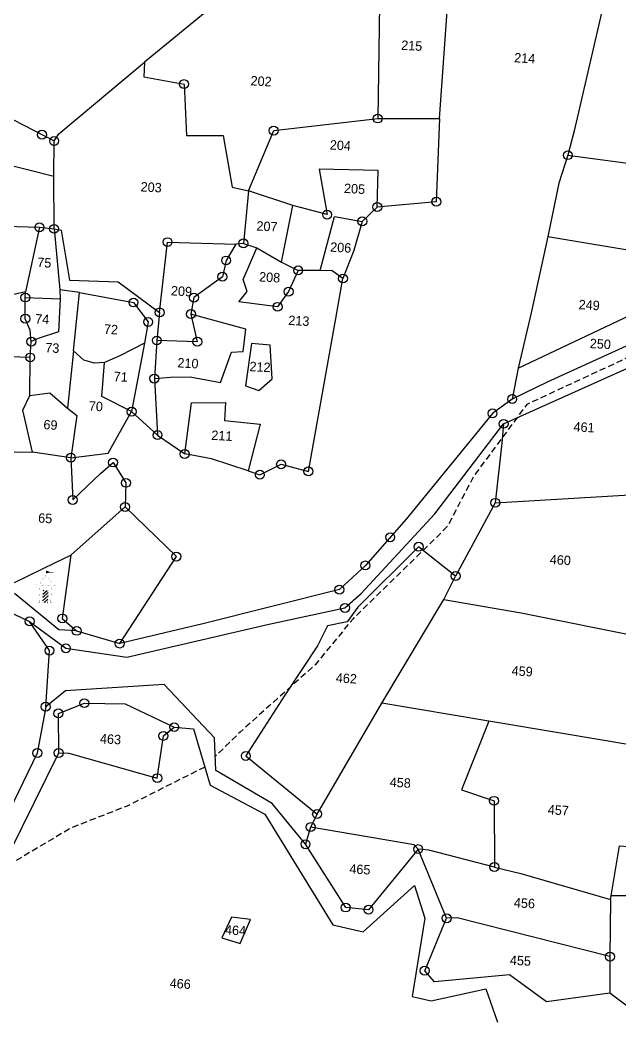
# Model space of a CAD drawing. Header units: metres. Extents: x 274536 to 279488, y 2074615 to 2078106.
# Drawn here: x 275841 to 276325, y 2076357 to 2077160 of the extents above; entities that cross this region are included whole.
import ezdxf
from ezdxf.enums import TextEntityAlignment as Align

# ---------------------------------------------------------------- set-up
doc = ezdxf.new("R2010")
doc.units = ezdxf.units.M
doc.linetypes.add('DASHED', pattern=[0.75, 0.5, -0.25])
for name, color, linetype in [('LINE_FOOTPATH', 1, 'DASHED'), ('OFF', 1, 'Continuous'), ('POLY_PARCEL', 6, 'Continuous'), ('POLY_ROAD', 30, 'Continuous'), ('POLY_WATER', 4, 'Continuous'), ('SYM_STONE', 1, 'Continuous'), ('SYM_WORSHIP', 1, 'Continuous'), ('TEXT_PARCEL', 7, 'Continuous')]:
    doc.layers.add(name, color=color, linetype=linetype)
doc.styles.add('TEXT_MAP', font='', dxfattribs={"height": 1.8})
doc.styles.get('TEXT_MAP').set_extended_font_data('Kruti Dev 050')

# ---------------------------------------------------------------- blocks, each defined once
blk = doc.blocks.new('TEMPLE')
at = {"linetype": 'Continuous'}
blk.add_hatch(color=256, dxfattribs=at).paths.add_polyline_path([(0.282307073827667, 5.694702453576028), (0.5997007943877293, 5.747528817597768), (0.9523601482808317, 5.712310998570146), (1.393183585423913, 5.729920272603621), (0.4939023840614141, 5.853181545622661), (0.2117758071983076, 6.011659908611279), (-0.1408835466580172, 6.064486272633062), (-0.1493116005540855, 5.551076389589156), (-0.08798509672288901, 5.553832635581514)])
h = blk.add_hatch(dxfattribs=at)
h.set_pattern_fill('ANSI31', color=256, scale=3.600000000000001, style=0)
h.set_pattern_definition([(45, (-94.63405291644858, -100.6524758033455), (-0.3181980515339464, 0.3181980515339465), [])])
h.paths.add_polyline_path([(-0.5113554589449905, 2.324357100333998), (-0.5113554589449336, 1.4210854715202e-14), (0.4937226423062384, 0), (0.4937226423062384, 2.324357100333998)])
at = {"linetype": 'Continuous', "const_width": 0.01800000000000001}
for points in [[(-0.158516363315357, 4.990351905506088), (-0.1408835466579603, 6.064486272633076), (0.211775807198137, 6.011659908611307), (0.4939023840613572, 5.853181545622647), (1.393183585423913, 5.729920272603636), (0.9523601482808317, 5.71231099857016), (0.5997007943876724, 5.747528817597754), (0.2823070738277238, 5.694702453576042), (-0.08798509672283217, 5.5538326355815), (-0.1493116005697175, 5.551076389588445)], [(-1.163775716759346, 3.275230194441974), (-1.163595975004228, 3.687303537316609), (-0.9696334814279908, 4.21556644840166), (-0.6346069441922282, 4.550132448412455), (-0.3348460402526143, 4.726220085434591), (-0.158516363315357, 4.990351905506088), (0.05307894691827642, 4.796655723489835), (0.4586367507652085, 4.497306084390743), (0.6878648776373666, 4.356436266396202), (0.8818273712508926, 4.092304446343348), (1.022891414873357, 3.757738446313908), (1.057977306433031, 3.275230194441974)], [(-1.780928830839684, 3.275230194441974), (1.745663197543536, 3.275230194441974)], [(-1.163775716759346, 0), (-1.163775716759346, 3.275230194441974)], [(-0.5113554589449905, 0), (-0.5113554589449905, 2.324357100333998), (0.4937226423062384, 2.324357100333998), (0.4937226423062384, 0)], [(1.057977306433031, 0), (1.057977306433031, 3.275230194441974)], [(-1.780928830839684, 0), (1.780928830839684, 0)]]:
    blk.add_lwpolyline(points, dxfattribs=at)
blk = doc.blocks.new('STONE')
blk.add_circle((0, 0), 0.8510231522929323)

msp = doc.modelspace()

# ---------------------------------------------------------------- linework, layer by layer
at = {"layer": 'LINE_FOOTPATH', "ltscale": 10, "flags": 128}
for points in [[(276648.4344118262, 2077307.386950593), (276582.036316004, 2077162.927441294), (276519.0166186643, 2077034.683307432), (276393.8127117042, 2076917.202896237), (276249.8006225351, 2076850.330677083), (276207.0357126532, 2076792.552487852), (276185.7205254743, 2076751.891354483), (276109.471477133, 2076677.428347007), (276078.9827675698, 2076640.392216526), (276018.5716915585, 2076586.274751546), (275998.51780626, 2076566.785314642)], [(275990.0413090478, 2076558.008972264), (275927.4810022754, 2076526.639354532), (275882.8342804398, 2076509.336403574), (275818.5987579397, 2076471.220024614)]]:
    msp.add_lwpolyline(points, dxfattribs=at)
at = {"layer": 'OFF'}
msp.add_lwpolyline([(275951.9174617696, 2076825.699960506), (275931.0164840671, 2076844.597124996)], dxfattribs=at)
at = {"layer": 'POLY_PARCEL'}
for points in [[(276028.2612838018, 2077199.258185918), (275996.1483932449, 2077171.063821788), (275941.5001673303, 2077126.397187445)], [(276028.2612838018, 2077199.258185918), (276035.2357394699, 2077193.257110056), (276085.6473127185, 2077189.124002229), (276131.4214349074, 2077191.525645156), (276129.6259167719, 2077080.867032145)], [(276179.4155964486, 2077080.86977592), (276187.8875079124, 2077197.395140394)], [(276315.6503009615, 2077195.804884737), (276313.7266246757, 2077181.491116966), (276288.0016534739, 2077070.820636136), (276282.961286525, 2077051.307099772)], [(275868.5099110586, 2077062.773955059), (275872.3815809006, 2077068.536677961), (275941.5001673303, 2077126.397187445)], [(275941.5001673303, 2077126.397187445), (275940.8444305693, 2077114.547513132), (275973.3313638321, 2077108.604284898), (275975.3611438707, 2077067.247959781), (276004.8262772381, 2077067.180745897), (276012.1337682446, 2077025.420171287), (276025.3757404308, 2077022.567007554)], [(275761.8643251613, 2077091.024240008), (275801.473497636, 2077091.094341769), (275810.3256545878, 2077092.583722234), (275868.5099110586, 2077062.773955059)], [(276025.3757404308, 2077022.567007554), (276045.6311341038, 2077071.094911684), (276129.6259167719, 2077080.867032145)], [(276179.4155964486, 2077080.86977592), (276176.8349948053, 2077013.787731148), (276129.1901828101, 2077009.547640561)], [(276129.6259167719, 2077080.867032145), (276179.4155964486, 2077080.86977592)], [(275767.0243714654, 2077003.087630404), (275778.6886110357, 2077057.073115418), (275868.3601734004, 2077034.507304427)], [(275868.3601734004, 2077034.507304427), (275868.5099110586, 2077062.773955059)], [(276282.961286525, 2077051.307099772), (276275.7306734291, 2077028.630876076), (276266.8572999407, 2076985.86126069)], [(276282.961286525, 2077051.307099772), (276349.3091395386, 2077042.363845758), (276438.7954320215, 2077028.680456859)], [(275868.4643556168, 2076991.94930872), (275868.3601734004, 2077034.507304427)], [(276129.1901828101, 2077009.547640561), (276129.9663872728, 2077038.910609499), (276082.225102955, 2077040.13876672), (276088.771408924, 2077003.394615482), (276060.9807246402, 2077010.70047576)], [(276025.3757404308, 2077022.567007554), (276021.2239699935, 2076980.252502925)], [(276060.9807246402, 2077010.70047576), (276025.3757404308, 2077022.567007554)], [(276051.9004279776, 2076965.114825808), (276060.9807246402, 2077010.70047576)], [(276117.0877302769, 2076997.982155677), (276129.1901828101, 2077009.547640561)], [(276083.1964819683, 2076958.460794645), (276094.6656135619, 2077001.767693898), (276117.0877302769, 2076997.982155677)], [(275820.2502151962, 2076994.47185632), (275856.6502285715, 2076993.16858173)], [(275856.6502285715, 2076993.16858173), (275845.4379643775, 2076941.208691606)], [(275856.6502285715, 2076993.16858173), (275868.4643556168, 2076991.94930872)], [(276117.0877302769, 2076997.982155677), (276110.4188151149, 2076974.600258362), (276101.5248436811, 2076951.906983962)], [(276266.8572999407, 2076985.86126069), (276253.3704726807, 2076924.111451739), (276242.9112294034, 2076879.559441447)], [(276266.8572999407, 2076985.86126069), (276400.9552224401, 2076963.44629619)], [(275953.6324094805, 2076924.546461486), (275960.0025039768, 2076981.227490063), (276015.0766215968, 2076979.593548833)], [(276015.0766215968, 2076979.593548833), (276007.2770880021, 2076966.453194041), (276004.2876806839, 2076953.329397858), (275981.2908927919, 2076936.506043219), (275978.8516506578, 2076923.232044904)], [(276021.2239699935, 2076980.252502925), (276015.0766215968, 2076979.593548833)], [(276021.2239699935, 2076980.252502925), (276032.1713368289, 2076976.668310972)], [(276065.3923926651, 2076958.430475318), (276057.6564927914, 2076941.328107172), (276048.7756290331, 2076929.095835511), (276017.5949489933, 2076933.083303047), (276024.2832084214, 2076941.478416956), (276021.1315590382, 2076950.983554672), (276032.1713368289, 2076976.668310972)], [(276032.1713368289, 2076976.668310972), (276051.9004279776, 2076965.114825808)], [(276051.9004279776, 2076965.114825808), (276065.3923926651, 2076958.430475318)], [(276083.1964819683, 2076958.460794645), (276065.3923926651, 2076958.430475318)], [(276101.5248436811, 2076951.906983962), (276092.8118240705, 2076958.044136228), (276083.1964819683, 2076958.460794645)], [(276025.0010189939, 2076796.773728136), (276034.4898573739, 2076793.764200674), (276051.6444617721, 2076802.145631803), (276073.6753659119, 2076796.402501746), (276095.7686159546, 2076919.589594754), (276101.5248436811, 2076951.906983962)], [(275845.4379643775, 2076941.208691606), (275826.7021643662, 2076936.99360871)], [(275845.2297494719, 2076936.575883358), (275845.4379643775, 2076941.208691606)], [(275845.2297494719, 2076936.575883358), (275873.2997384786, 2076935.545990394)], [(275849.1605014694, 2076910.217156489), (275845.2482349636, 2076919.507073856), (275845.2297494719, 2076936.575883358)], [(275873.098545947, 2076942.777231301), (275873.2997384786, 2076935.545990394)], [(275884.0829729647, 2076893.6437167), (275889.007940575, 2076940.647129363)], [(276242.9112294034, 2076879.559441447), (276358.2470448293, 2076934.250841065), (276382.7032842674, 2076941.66271127), (276389.423480699, 2076942.476697924)], [(275873.2997384786, 2076935.545990394), (275872.1154521475, 2076909.033089144), (275855.680893438, 2076903.439307941), (275850.0666623465, 2076901.083663817)], [(275949.3515988778, 2076871.228982483), (275962.4595261952, 2076872.396035506), (275978.3156839157, 2076872.649584352), (276002.6808206026, 2076868.191020015), (276011.6683697606, 2076892.575605074), (276021.0378013388, 2076893.188116089), (276023.1642645895, 2076911.166402356), (275978.8516506578, 2076923.232044904)], [(275978.8516506578, 2076923.232044904), (275984.0073835303, 2076900.940621003), (275951.3339253933, 2076901.938954983)], [(275850.0666623465, 2076901.083663817), (275849.1605014694, 2076910.217156489)], [(275849.1823297821, 2076888.247719391), (275850.0666623465, 2076901.083663817)], [(275941.466871775, 2076899.71810546), (275921.3967057685, 2076889.623752771), (275909.1191743231, 2076884.074642191)], [(275849.1823297821, 2076888.247719391), (275823.9291000018, 2076889.038855116), (275798.4726353401, 2076869.403160373), (275805.7894390369, 2076855.588079215)], [(275884.0829729647, 2076893.6437167), (275879.1985134993, 2076847.523339366)], [(275909.1191743231, 2076884.074642191), (275900.9824970055, 2076883.68470442), (275892.3487261499, 2076886.141730909), (275884.0829729647, 2076893.6437167)], [(275848.9566528332, 2076857.607365019), (275849.1823297821, 2076888.247719391)], [(275931.0164840671, 2076844.597124996), (275907.0725198614, 2076856.666604303), (275909.1191743231, 2076884.074642191)], [(276242.9112294034, 2076879.559441447), (276238.0736090725, 2076854.773771795)], [(275850.9942549368, 2076812.032197531), (275843.3839756518, 2076845.770788616), (275848.9566528332, 2076857.607365019)], [(275848.9566528332, 2076857.607365019), (275864.9180505828, 2076859.810881514), (275879.1985134993, 2076847.523339366)], [(275973.8723712802, 2076810.463909561), (275979.2170273173, 2076851.716040832), (276006.6613216292, 2076852.076480192), (276006.0018456567, 2076837.4600581), (276034.605634335, 2076834.413389888), (276025.0010189939, 2076796.773728136)], [(275879.1985134993, 2076847.523339366), (275886.7076152704, 2076841.394095681), (275881.9998271498, 2076807.441956024)], [(275881.9998271498, 2076807.441956024), (275912.1915328765, 2076811.143438101), (275931.0164840671, 2076844.597124996)], [(276231.1777013169, 2076834.765561373), (276229.7776247749, 2076819.210314014), (276224.474067924, 2076771.102959495)], [(275836.2912269074, 2076812.185992079), (275850.9942549368, 2076812.032197531)], [(275881.9998271498, 2076807.441956024), (275850.9942549368, 2076812.032197531)], [(276025.0010189939, 2076796.773728136), (275995.5580651825, 2076806.602776701), (275973.8723712802, 2076810.463909561)], [(275881.9998271498, 2076807.441956024), (275883.5123120999, 2076773.428340335), (275905.9125930932, 2076794.808699803), (275916.016415232, 2076803.580296301), (275926.4241252952, 2076787.17039743), (275925.741651602, 2076767.729183548)], [(276224.474067924, 2076771.102959495), (276355.5945097922, 2076778.758056563)], [(276224.474067924, 2076771.102959495), (276192.4062652545, 2076712.02512303)], [(276192.4062652545, 2076712.02512303), (276162.6050845676, 2076735.674638574), (276113.5432475627, 2076687.055398925), (276104.9635312969, 2076675.209974411), (276089.1126843722, 2076671.882766957), (276080.8915893951, 2076655.910753841), (276054.6170905505, 2076616.004010558), (276023.1432240479, 2076566.998170715), (276080.6861474112, 2076520.232918103)], [(275836.5777490354, 2076706.962403932), (275869.6352887707, 2076722.973986608), (275882.074297338, 2076728.865374393)], [(276182.8158930657, 2076693.116047721), (276192.4062652545, 2076712.02512303)], [(276132.8752352711, 2076609.453140285), (276182.8158930657, 2076693.116047721)], [(276182.8158930657, 2076693.116047721), (276245.3189248612, 2076682.323805041), (276344.5929431141, 2076662.456598343)], [(275861.726087342, 2076606.754383789), (275864.7635007394, 2076651.972307805), (275848.7107321421, 2076675.541478715)], [(276080.6861474112, 2076520.232918103), (276132.8752352711, 2076609.453140285)], [(276219.3648639555, 2076595.171851161), (276132.8752352711, 2076609.453140285)], [(276219.3648639555, 2076595.171851161), (276197.2163451575, 2076539.663821816), (276223.4377801472, 2076530.879317951), (276223.7109720764, 2076477.476612308)], [(276334.5036760706, 2076575.600072885), (276278.6817454388, 2076585.14259507), (276219.3648639555, 2076595.171851161)], [(275872.1637090487, 2076569.450484833), (275880.2655806839, 2076569.219730126), (275951.7599980823, 2076549.137068216), (275956.6334511582, 2076583.210435964), (275965.3854846928, 2076590.24151423)], [(276080.6861474112, 2076520.232918103), (276075.4058796982, 2076509.671603617)], [(276075.4058796982, 2076509.671603617), (276071.3368089266, 2076495.854079495)], [(276162.24688658, 2076491.934020597), (276158.9629906809, 2076495.433208074), (276075.4058796982, 2076509.671603617)], [(276317.9774859564, 2076454.390807934), (276324.5621483822, 2076494.602585851), (276482.7415148257, 2076482.365577786)], [(276223.7109720764, 2076477.476612308), (276170.7489359728, 2076490.967606398), (276162.24688658, 2076491.934020597)], [(276223.7109720764, 2076477.476612308), (276244.9669915602, 2076472.313414684), (276317.4693466124, 2076451.287659263)], [(276317.4693466124, 2076451.287659263), (276317.9774859564, 2076454.390807934)], [(276482.7061211595, 2076460.765329785), (276466.8022916102, 2076454.207120558), (276317.9774859564, 2076454.390807934)], [(276317.4693466124, 2076451.287659263), (276316.9767459514, 2076405.260794255)], [(276316.9767459514, 2076405.260794255), (276193.6751009229, 2076436.43114181), (276185.1889268683, 2076436.217186461)], [(276316.9767459514, 2076405.260794255), (276316.8077162923, 2076375.854674848)]]:
    msp.add_lwpolyline(points, dxfattribs=at)
for points in [[(276027.6852516613, 2076899.423481989), (276022.9029979499, 2076865.471164692), (276033.5385101519, 2076861.672383597), (276044.420201463, 2076870.97073618), (276042.7289662224, 2076898.295320595)], [(276011.4790785748, 2076437.019969395), (276003.8108037671, 2076420.430692797), (276018.5226958182, 2076415.803164599), (276026.9379890907, 2076435.28449226)]]:
    msp.add_lwpolyline(points, close=True, dxfattribs=at)
at = {"layer": 'POLY_ROAD'}
for points in [[(275868.4643556168, 2076991.94930872), (275874.2089401826, 2076990.748942286), (275881.0344811638, 2076950.5035802), (275920.2836387456, 2076949.179856557), (275953.6324094805, 2076924.546461486)], [(275868.4643556168, 2076991.94930872), (275873.098545947, 2076942.777231301)], [(275889.007940575, 2076940.647129363), (275873.098545947, 2076942.777231301)], [(275889.007940575, 2076940.647129363), (275932.5419164394, 2076932.550401012), (275944.4065860131, 2076916.908121509), (275941.466871775, 2076899.71810546)], [(275953.6324094805, 2076924.546461486), (275951.3339253933, 2076901.938954983)], [(276376.1142435857, 2076918.274859055), (276266.408953683, 2076868.233419601), (276238.0736090725, 2076854.773771795)], [(275941.466871775, 2076899.71810546), (275931.0164840671, 2076844.597124996)], [(275951.3339253933, 2076901.938954983), (275949.3515988778, 2076871.228982483)], [(276231.1777013169, 2076834.765561373), (276312.4337210833, 2076871.418550393), (276362.3124381924, 2076893.594743221)], [(275949.3515988778, 2076871.228982483), (275951.9174617696, 2076825.699960506), (275973.8723712802, 2076810.463909561)], [(276238.0736090725, 2076854.773771795), (276222.2105120102, 2076843.203012857), (276152.4443457617, 2076757.848788885), (276119.5910730461, 2076720.592057561), (276098.6923836255, 2076701.113888448), (275988.5381814662, 2076673.667544068), (275921.4138592737, 2076657.638889944)], [(275848.7107321421, 2076675.541478715), (275877.9568839754, 2076653.866987845), (275927.0319112571, 2076646.655948047), (276040.5780508359, 2076672.87720614), (276103.17859834, 2076686.370015567), (276116.2823571516, 2076698.093470645), (276175.6072876616, 2076762.111757689), (276231.1777013169, 2076834.765561373)], [(275886.6570183184, 2076667.882710949), (275872.1705282833, 2076668.684363704), (275836.5029055024, 2076697.988157424)], [(275824.0850732473, 2076686.932251908), (275848.7107321421, 2076675.541478715)]]:
    msp.add_lwpolyline(points, dxfattribs=at)
at = {"layer": 'POLY_WATER'}
for points in [[(275925.741651602, 2076767.729183548), (275882.074297338, 2076728.865374393)], [(275921.4138592737, 2076657.638889944), (275967.1216981843, 2076727.747709903), (275925.741651602, 2076767.729183548)], [(275882.074297338, 2076728.865374393), (275875.1000340058, 2076677.858701462), (275886.6570183184, 2076667.882710949)], [(275886.6570183184, 2076667.882710949), (275921.4138592737, 2076657.638889944)], [(276071.3368089266, 2076495.854079495), (276044.4367259481, 2076528.796896754), (275999.0802818696, 2076555.290670547), (275997.7877255492, 2076581.705104566), (275957.1496190077, 2076624.671323189), (275877.7836393425, 2076619.627011405), (275861.726087342, 2076606.754383789)], [(275872.1637090487, 2076569.450484833), (275871.9593771421, 2076601.309188419), (275892.8777734015, 2076609.587870028), (275925.8931601471, 2076608.940398858), (275965.3854846928, 2076590.24151423)], [(275861.726087342, 2076606.754383789), (275854.936539805, 2076569.385042881), (275813.4855631332, 2076484.146051638)], [(275965.3854846928, 2076590.24151423), (275981.0544258086, 2076588.981243458), (275994.2722432372, 2076543.427538676), (276038.4893562399, 2076520.065239012), (276093.3633503942, 2076430.922698396), (276117.8374859802, 2076425.243401883), (276159.2548501249, 2076462.662392321), (276167.6298826958, 2076436.249212131), (276157.4473772181, 2076373.117898625), (276172.5938979247, 2076369.527480758), (276216.8078079925, 2076379.269276602), (276226.1076886943, 2076352.555512912)], [(275721.4283833571, 2076205.287410967), (275755.725625875, 2076245.076805599), (275750.1325495465, 2076300.431193928), (275761.7620857612, 2076339.02567811), (275782.5014888378, 2076365.400441383), (275783.0527021735, 2076425.132948733), (275822.8973713961, 2076476.793372213), (275833.0709283878, 2076489.991608088), (275872.1637090487, 2076569.450484833)], [(276162.24688658, 2076491.934020597), (276122.1617821661, 2076443.039142673), (276103.7686946669, 2076444.843336775), (276071.3368089266, 2076495.854079495)], [(276185.1889268683, 2076436.217186461), (276162.24688658, 2076491.934020597)], [(276316.8077162923, 2076375.854674848), (276265.6631688522, 2076368.85547204), (276235.7804293802, 2076390.561180459), (276175.2648999713, 2076384.866897916), (276167.5045327778, 2076393.946254415), (276185.1889268683, 2076436.217186461)], [(276518.8878158458, 2076411.288407236), (276488.6780704206, 2076348.872185625), (276459.6540631726, 2076336.323920509), (276385.683928811, 2076364.794292084), (276359.1146151267, 2076344.025175929), (276316.8077162923, 2076375.854674848)]]:
    msp.add_lwpolyline(points, dxfattribs=at)

# ---------------------------------------------------------------- block references
at = {"layer": 'SYM_STONE', "xscale": 4.22637593448155, "yscale": 4.22637593448155, "zscale": 4.22637593448155, "rotation": 356.8325991789692}
for p in [(275973.3313638321, 2077108.604284898), (276129.6259167719, 2077080.867032145), (276045.6311341038, 2077071.094911684), (275858.7204166299, 2077067.789444942), (275868.5099110586, 2077062.773955059), (276282.961286525, 2077051.307099772), (276176.8349948053, 2077013.787731148), (276129.1901828101, 2077009.547640561), (276088.771408924, 2077003.394615482), (276117.0877302769, 2076997.982155677), (275856.6502285715, 2076993.16858173), (275868.4643556168, 2076991.94930872), (275960.0025039768, 2076981.227490063), (276021.2239699935, 2076980.252502925), (276007.2770880021, 2076966.453194041), (276065.3923926651, 2076958.430475318), (276004.2876806839, 2076953.329397858), (276101.5248436811, 2076951.906983962), (276057.6564927914, 2076941.328107172), (275845.2297494719, 2076936.575883358), (275981.2908927919, 2076936.506043219), (275932.5419164394, 2076932.550401012), (276048.7756290331, 2076929.095835511), (275845.2482349636, 2076919.507073856), (275944.4065860131, 2076916.908121509), (275953.6324094805, 2076924.546461486), (275978.8516506578, 2076923.232044904), (275850.0666623465, 2076901.083663817), (275951.3339253933, 2076901.938954983), (275984.0073835303, 2076900.940621003), (275849.1823297821, 2076888.247719391), (275949.3515988778, 2076871.228982483), (276238.0736090725, 2076854.773771795), (275931.0164840671, 2076844.597124996), (276222.2105120102, 2076843.203012857), (276231.1777013169, 2076834.765561373), (275951.9174617696, 2076825.699960506), (275881.9998271498, 2076807.441956024), (275973.8723712802, 2076810.463909561), (275916.016415232, 2076803.580296301), (276051.6444617721, 2076802.145631803), (276073.6753659119, 2076796.402501746), (276034.4898573739, 2076793.764200674), (275926.4241252952, 2076787.17039743), (275883.5123120999, 2076773.428340335), (275925.741651602, 2076767.729183548), (276224.474067924, 2076771.102959495), (276139.6401270801, 2076743.328368367), (276162.6050845676, 2076735.674638574), (275967.1216981843, 2076727.747709903), (276119.5910730461, 2076720.592057561), (276192.4062652545, 2076712.02512303), (276098.6923836255, 2076701.113888448), (276103.17859834, 2076686.370015567), (275848.7107321421, 2076675.541478715), (275875.1000340058, 2076677.858701462), (275886.6570183184, 2076667.882710949), (275864.7635007394, 2076651.972307805), (275877.9568839754, 2076653.866987845), (275921.4138592737, 2076657.638889944), (275861.726087342, 2076606.754383789), (275892.8777734015, 2076609.587870028), (275871.9593771421, 2076601.309188419), (275965.3854846928, 2076590.24151423), (275956.6334511582, 2076583.210435964), (275854.936539805, 2076569.385042881), (275872.1637090487, 2076569.450484833), (276023.1432240479, 2076566.998170715), (275951.7599980823, 2076549.137068216), (276223.4377801472, 2076530.879317951), (276080.6861474112, 2076520.232918103), (276075.4058796982, 2076509.671603617), (276071.3368089266, 2076495.854079495), (276162.24688658, 2076491.934020597), (276223.7109720764, 2076477.476612308), (276103.7686946669, 2076444.843336775), (276122.1617821661, 2076443.039142673), (276185.1889268683, 2076436.217186461), (276316.9767459514, 2076405.260794255), (276167.5045327778, 2076393.946254415)]:
    msp.add_blockref('STONE', p, dxfattribs=at)
at = {"layer": 'SYM_WORSHIP', "xscale": 4.22637593448155, "yscale": 4.22637593448155, "zscale": 4.22637593448155, "rotation": 356.8325991789692}
msp.add_blockref('TEMPLE', (275861.2812432715, 2076690.726200947), dxfattribs=at)

# ---------------------------------------------------------------- texts
at = {"layer": 'TEXT_PARCEL', "style": 'TEXT_MAP'}
for s, p in [('215', (276157.0429146775, 2077139.602125821)), ('214', (276248.2182228419, 2077129.613460126)), ('202', (276035.5243729266, 2077110.986409161)), ('204', (276099.469291243, 2077059.24066962)), ('203', (275946.8103554453, 2077025.482014853)), ('205', (276110.8965087047, 2077024.262008346)), ('207', (276040.2538163941, 2076993.927380229)), ('206', (276099.7462439645, 2076976.901420098)), ('75', (275860.5887071537, 2076964.637653007)), ('208', (276042.4198262445, 2076952.920928952)), ('209', (275971.2665744981, 2076941.681948317)), ('249', (276300.2458853353, 2076930.538241731)), ('74', (275858.9358778564, 2076919.201513842)), ('213', (276065.9831398852, 2076917.848787033)), ('72', (275914.3835877013, 2076910.968911369)), ('73', (275867.0646768915, 2076895.951146843)), ('250', (276309.2144866895, 2076899.177970413)), ('210', (275976.509895416, 2076883.639818277)), ('212', (276034.6433550663, 2076880.67699699)), ('71', (275922.2715160919, 2076872.731706477)), ('70', (275902.2076729385, 2076848.911952022)), ('69', (275865.5604341201, 2076833.959000447)), ('461', (276296.1174382234, 2076832.065203123)), ('211', (276003.8615662447, 2076825.258022938)), ('65', (275861.3304172824, 2076758.634020712)), ('460', (276276.9426514211, 2076725.022632046)), ('459', (276246.1635413907, 2076635.392383259)), ('462', (276104.3046809554, 2076629.604441542)), ('463', (275914.002500455, 2076580.595822684)), ('458', (276147.7915353131, 2076545.551583755)), ('457', (276275.335856142, 2076523.281842973)), ('465', (276115.2427169768, 2076475.64576966)), ('456', (276247.9985420349, 2076448.378688214)), ('464', (276014.8793151776, 2076426.483722644)), ('455', (276244.7420389873, 2076402.008977473)), ('466', (275970.2508683541, 2076383.424129316))]:
    msp.add_text(s, height=7.60747668206679, rotation=356.8325991800958, dxfattribs=at).set_placement(p, align=Align.MIDDLE)

doc.saveas('drawing.dxf')
